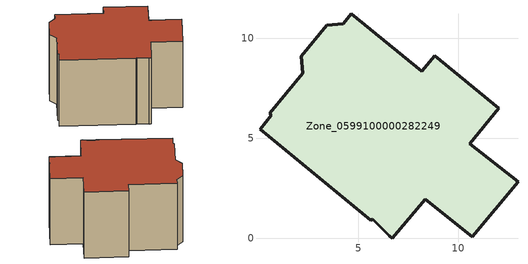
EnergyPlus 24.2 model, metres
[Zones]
Zone_0599100000282249
 floor ground (C_G): 4.25,10.73 4.66,11.22 8.18,8.35 8.81,9.12 12.02,6.5 10.56,4.72 12.98,2.82 10.69,0.07 8.34,1.95 6.7,0 6.55,0.12 5.73,0.96 5.62,0.89 0.09,5.46 0.66,6.15 0.58,6.24 2.22,8.24 2.16,9.1 3.43,10.65 z0
 wall outside (C_F): 12.98,2.82 10.56,4.72 12.02,6.5 8.81,9.12 8.18,8.35 4.66,11.22 4.25,10.73 3.43,10.65 2.16,9.1 2.22,8.24 0.58,6.24 0.66,6.15 0.09,5.46 5.62,0.89 5.73,0.96 6.55,0.12 6.7,0 8.34,1.95 10.69,0.07 12.98,2.82 z0:7.52
 roof outside (C_R): 5.73,0.96 6.55,0.12 6.7,0 8.34,1.95 10.69,0.07 12.98,2.82 10.56,4.72 12.02,6.5 8.81,9.12 8.18,8.35 4.66,11.22 4.25,10.73 3.43,10.65 2.16,9.1 2.22,8.24 0.58,6.24 0.66,6.15 0.09,5.46 5.62,0.89 z7.52
[BUILDING]
Pand.0599100000282249: North Axis=0; Terrain=City; Loads Convergence Tolerance Value=0.04; Temperature Convergence Tolerance Value=0.4; Solar Distribution=FullExterior; Maximum Number of Warmup Days=25; Minimum Number of Warmup Days=1
[Site:Location]
Rotterdam.The.Hague.AP_ZH_NLD Design_Conditions: Latitude=51.96; Longitude=4.45; Time Zone=1; Elevation=-4.5
[SITE:GROUNDTEMPERATURE:BUILDINGSURFACE]
18, 18, 18, 18, 18, 18, 18, 18, 18, 18, 18, 18
[MATERIAL] Thermal Absorptance=0.9; Solar Absorptance=0.7; Visible Absorptance=0.7
Name | Roughness | Thickness | Conductivity | Density | Specific Heat
G.D.1965 | MediumSmooth | 0.15 | 1 | 540 | 1210
F.D.1965 | Rough | 0.3 | 0.857143 | 1920 | 840
R.D.1965 | MediumRough | 0.2 | 0.08 | 1500 | 1000
[CONSTRUCTION]
C_G: G.D.1965
C_F: F.D.1965
C_R: R.D.1965
[ZONE]
Zone_0599100000282249: Type=1; Multiplier=1; Ceiling Height=Autocalculate; Volume=Autocalculate; Floor Area=autocalculate; Part of Total Floor Area=Yes
[ZONEINFILTRATION:DESIGNFLOWRATE]
Infil_Zone_0599100000282249: Zone or ZoneList or Space or SpaceList=Zone_0599100000282249; Schedule=AlwaysOn; Design Flow Rate Calculation Method=Flow/Area; Flow Rate per Floor Area=0.0042; Constant Term Coefficient=1; Temperature Term Coefficient=0; Velocity Term Coefficient=0; Velocity Squared Term Coefficient=0
[HVACTEMPLATE:ZONE:IDEALLOADSAIRSYSTEM]
Zone_0599100000282249: Maximum Heating Supply Air Temperature=50; Minimum Cooling Supply Air Temperature=13; Maximum Heating Supply Air Humidity Ratio=0.0156; Minimum Cooling Supply Air Humidity Ratio=0.0077; Heating Limit=NoLimit; Cooling Limit=NoLimit; Dehumidification Control Type=ConstantSensibleHeatRatio; Cooling Sensible Heat Ratio=0.7; Dehumidification Setpoint=60; Humidification Control Type=None; Humidification Setpoint=30; Outdoor Air Method=None; Outdoor Air Flow Rate per Person=0.00944; Outdoor Air Flow Rate per Zone Floor Area=0; Outdoor Air Flow Rate per Zone=0; Demand Controlled Ventilation Type=None; Outdoor Air Economizer Type=NoEconomizer; Heat Recovery Type=None; Sensible Heat Recovery Effectiveness=0.7; Latent Heat Recovery Effectiveness=0.65
[ZONECONTROL:THERMOSTAT]
ThermostatControl_Zone_0599100000282249: Zone or ZoneList=Zone_0599100000282249; Control Type Schedule=DualSetpointControlType; Control 1=Thermostat_Zone_0599100000282249; Temperature Difference Between Cutout And Setpoint=0
[THERMOSTATSETPOINT:DUALSETPOINT]
Thermostat_Zone_0599100000282249: Heating Setpoint Temperature Schedule=HeatingSetpoint_Zone_0599100000282249; Cooling Setpoint Temperature Schedule=CoolingSetpoint_Zone_0599100000282249
[SCHEDULE:COMPACT]
HeatingSetpoint_Zone_0599100000282249: Through: 12/31, For: AllDays, Until: 24:00, 21
CoolingSetpoint_Zone_0599100000282249: Through: 12/31, For: AllDays, Until: 24:00, 24
DualSetpointControlType: Through: 12/31, For: AllDays, Until: 24:00, 4
AlwaysOn: Through: 12/31, For: AllDays, Until: 24:00, 1
